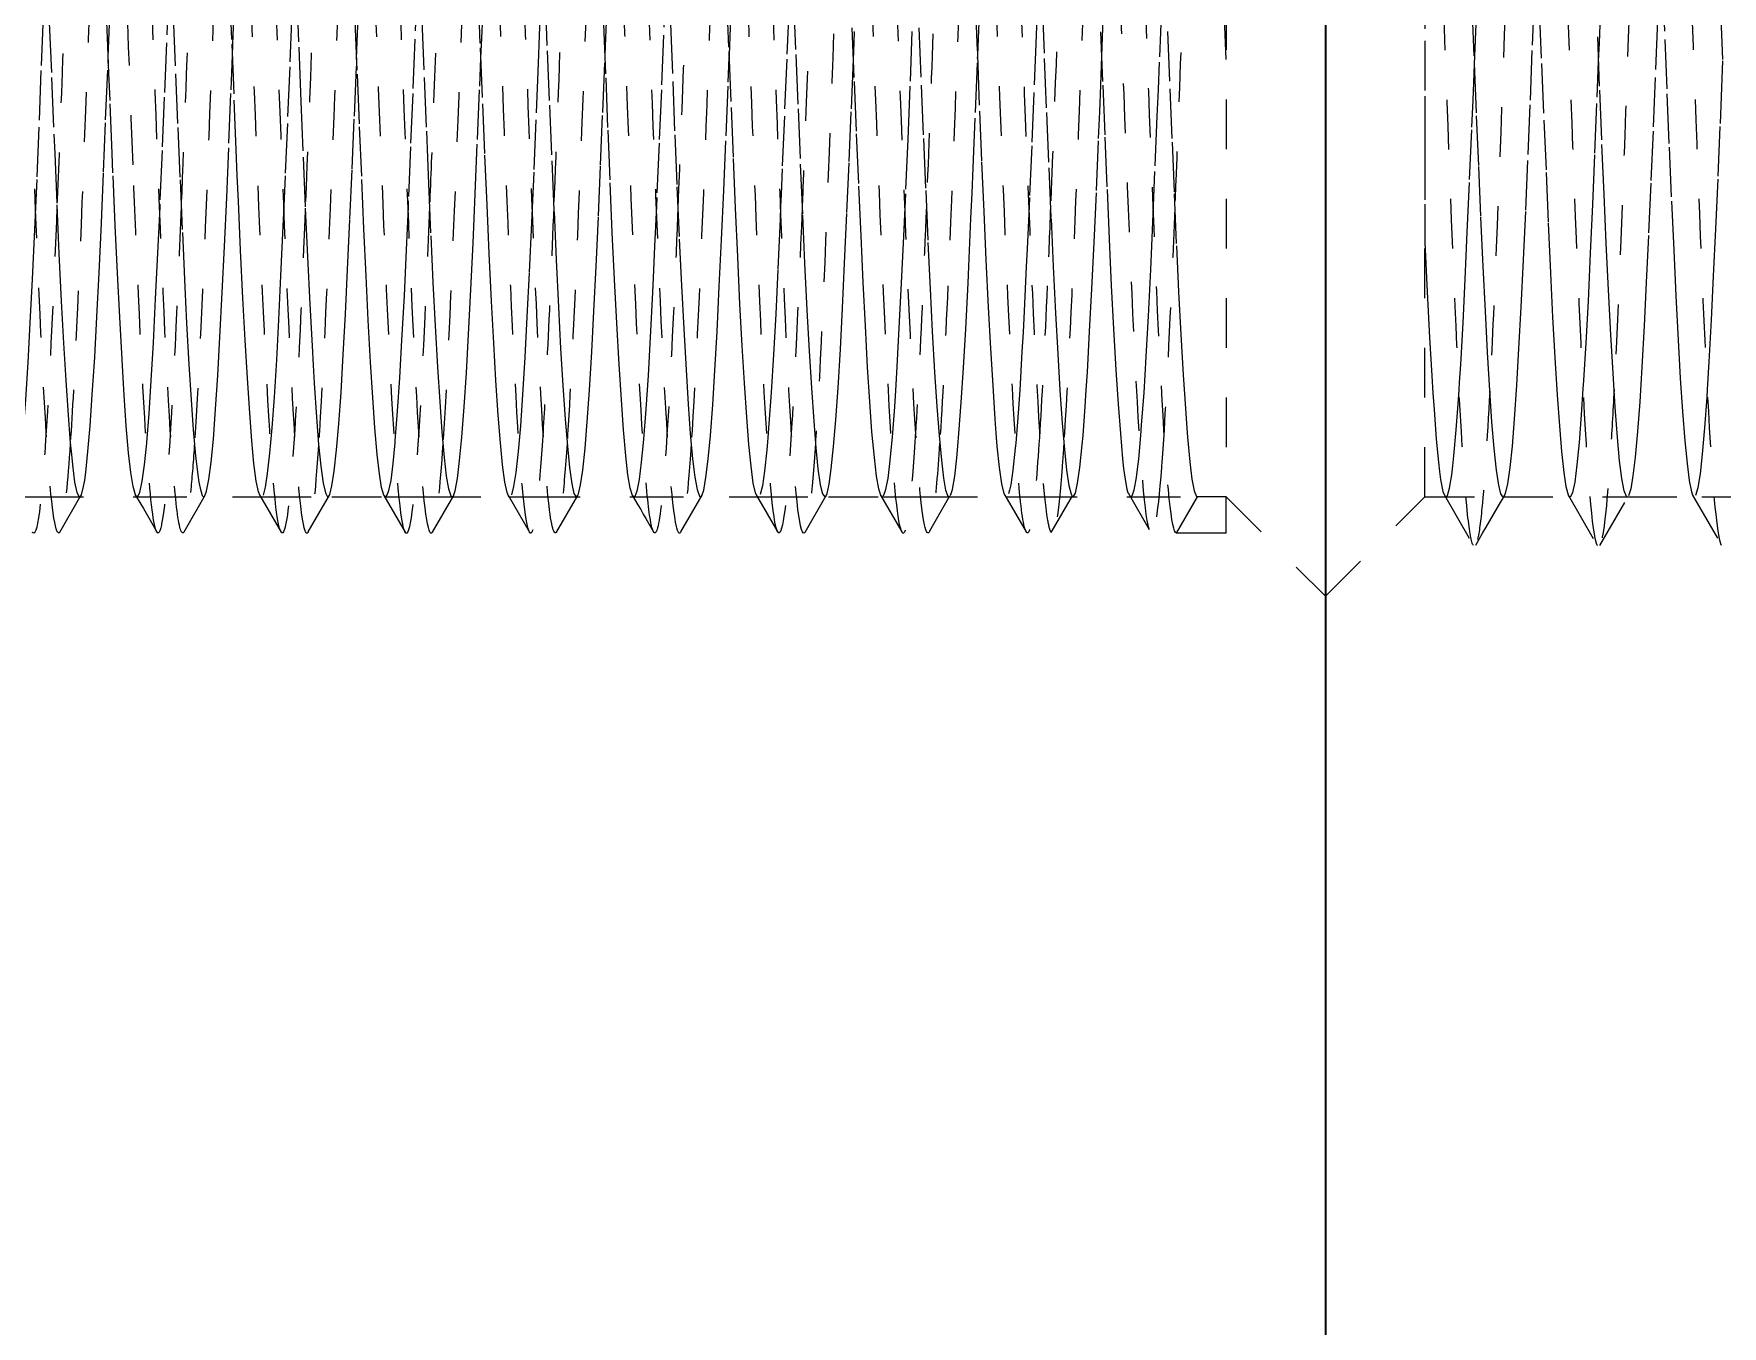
# Model space of a CAD drawing. Header units: millimetres. Extents: x -742 to 742, y -525 to 525.
# Drawn here: x -445.79 to -411.8, y -80.63 to -54.6 of the extents above; entities that cross this region are included whole.
import ezdxf

# ---------------------------------------------------------------- set-up
doc = ezdxf.new("R2010")
doc.units = ezdxf.units.MM
doc.linetypes.add('虚线', pattern=[2, 1, -1])
doc.layers.get('0').update_dxf_attribs({"lineweight": 35})
doc.layers.add('粗实线层', color=7, linetype='Continuous', lineweight=35)
doc.layers.add('虚线层', color=6, linetype='虚线', lineweight=18)

# ---------------------------------------------------------------- blocks, each defined once
blk = doc.blocks.new('*X8')
blk.add_line((-437.802, 60), (-437.802, -70))
at = {"layer": '虚线层', "color": 7}
for p, q in [((-435.802, 25), (-435.802, 30.122)), ((-437.802, 23), (-435.802, 25)), ((-437.802, 23), (-435.802, 25)), ((-435.802, 25), (-435.375, 25)), ((-435.802, 25), (-434.226, 25)), ((-434.229, 25), (-432.878, 25)), ((-434.225, 25), (-420.091, 25)), ((-431.726, 25), (-430.378, 25))]:
    blk.add_line(p, q, dxfattribs=at)
for points in [[(-433.497, 34.83), (-433.452, 33.727), (-433.404, 32.584), (-433.359, 31.528), (-433.316, 30.513), (-433.271, 29.506), (-433.229, 28.617), (-433.184, 27.806), (-433.136, 27.048), (-433.091, 26.427), (-433.047, 25.911), (-433.002, 25.488), (-432.96, 25.206), (-432.916, 25.042), (-432.906, 25.022)], [(-431.726, 25), (-431.744, 25.01), (-431.787, 25.122), (-431.835, 25.37), (-431.881, 25.727), (-431.925, 26.197), (-431.971, 26.808), (-432.013, 27.491), (-432.056, 28.266), (-432.103, 29.17), (-432.149, 30.103), (-432.194, 31.095), (-432.24, 32.19), (-432.282, 33.267), (-432.325, 34.366)], [(-431.016, 35.374), (-430.971, 34.212), (-430.929, 33.116), (-430.884, 32.043), (-430.836, 30.954), (-430.791, 29.969), (-430.747, 29.045), (-430.702, 28.153), (-430.66, 27.39), (-430.616, 26.72), (-430.568, 26.125), (-430.522, 25.671), (-430.478, 25.33), (-430.432, 25.099), (-430.405, 25.024)], [(-434.802, 33.707), (-434.763, 34.684), (-434.721, 35.789), (-434.699, 36.344), (-434.678, 36.885), (-434.632, 38.013), (-434.586, 39.047), (-434.563, 39.55), (-434.541, 40.032), (-434.494, 41.001), (-434.451, 41.847), (-434.43, 42.243), (-434.409, 42.61), (-434.364, 43.312), (-434.319, 43.875), (-434.296, 44.118), (-434.273, 44.329), (-434.226, 44.684), (-434.192, 44.86)], [(-429.803, 33.806), (-429.849, 34.909), (-429.894, 36.014), (-429.94, 37.162), (-429.982, 38.227), (-430.025, 39.252), (-430.071, 40.274), (-430.117, 41.18), (-430.162, 42.01), (-430.209, 42.79), (-430.252, 43.435), (-430.273, 43.721), (-430.294, 43.977), (-430.339, 44.427), (-430.384, 44.738), (-430.405, 44.839)], [(-432.302, 33.771), (-432.286, 34.14), (-432.241, 35.246), (-432.194, 36.404), (-432.151, 37.489), (-432.13, 38.025), (-432.109, 38.543), (-432.064, 39.605), (-432.019, 40.557), (-431.973, 41.441), (-431.926, 42.285), (-431.882, 42.997), (-431.861, 43.319), (-431.84, 43.611), (-431.795, 44.143), (-431.779, 44.3)], [(-435.802, 43.893), (-435.802, 43.082), (-435.802, 42.639), (-435.802, 42.181), (-435.802, 41.147), (-435.802, 40.095), (-435.802, 39.542), (-435.802, 38.987), (-435.802, 37.776), (-435.802, 36.607), (-435.802, 36.012), (-435.802, 35.427), (-435.802, 34.184), (-435.802, 33.068), (-435.802, 32.517), (-435.802, 31.983), (-435.802, 30.893), (-435.802, 30.122)], [(-434.229, 25), (-434.271, 25.058), (-434.313, 25.238), (-434.356, 25.537), (-434.403, 25.977), (-434.449, 26.508), (-434.494, 27.143), (-434.54, 27.914), (-434.582, 28.737), (-434.625, 29.636), (-434.671, 30.652), (-434.717, 31.673), (-434.762, 32.734), (-434.809, 33.88), (-434.852, 34.984)], [(-433.552, 36.227), (-433.599, 35.092), (-433.644, 33.987), (-433.687, 32.895), (-433.732, 31.774), (-433.774, 30.748), (-433.819, 29.775), (-433.867, 28.821), (-433.912, 27.99), (-433.956, 27.246), (-434.001, 26.565), (-434.044, 26.023), (-434.087, 25.592), (-434.135, 25.262), (-434.181, 25.07), (-434.201, 25.024)], [(-431.052, 36.292), (-431.075, 35.71), (-431.118, 34.604), (-431.162, 33.447), (-431.206, 32.366), (-431.251, 31.317), (-431.299, 30.262), (-431.344, 29.319), (-431.387, 28.445), (-431.432, 27.613), (-431.474, 26.913), (-431.519, 26.313), (-431.567, 25.797), (-431.613, 25.421), (-431.656, 25.162), (-431.701, 25.021)], [(-435.109, 27.154), (-435.1, 27.304), (-435.078, 27.666), (-435.032, 28.505), (-434.99, 29.385), (-434.969, 29.854), (-434.947, 30.333), (-434.9, 31.391), (-434.854, 32.443), (-434.831, 32.985), (-434.809, 33.526), (-434.802, 33.707)], [(-432.611, 27.177), (-432.6, 27.344), (-432.554, 28.101), (-432.509, 28.943), (-432.463, 29.907), (-432.421, 30.889), (-432.378, 31.921), (-432.332, 33.046), (-432.302, 33.771)], [(-430.111, 27.164), (-430.078, 27.718), (-430.032, 28.562), (-429.987, 29.447), (-429.941, 30.399), (-429.894, 31.46), (-429.851, 32.515), (-429.83, 33.059), (-429.809, 33.6), (-429.802, 33.782)], [(-435.802, 30.122), (-435.753, 29.13), (-435.704, 28.208), (-435.659, 27.439), (-435.637, 27.086), (-435.616, 26.762), (-435.571, 26.16), (-435.529, 25.698), (-435.507, 25.508), (-435.484, 25.349), (-435.436, 25.11), (-435.4, 25.018)], [(-435.368, 25.001), (-435.347, 25.026), (-435.302, 25.177), (-435.26, 25.444), (-435.238, 25.623), (-435.216, 25.828), (-435.168, 26.353), (-435.122, 26.961), (-435.109, 27.154)], [(-432.868, 25.002), (-432.822, 25.09), (-432.778, 25.298), (-432.732, 25.645), (-432.69, 26.093), (-432.647, 26.649), (-432.611, 27.177)], [(-430.347, 25.031), (-430.3, 25.191), (-430.254, 25.467), (-430.209, 25.858), (-430.163, 26.391), (-430.121, 27.005), (-430.111, 27.164)], [(-435.408, 25.032), (-434.824, 24.021)], [(-434.777, 24.027), (-434.638, 24.269), (-434.567, 24.392), (-434.494, 24.518), (-434.345, 24.775), (-434.193, 25.037)], [(-432.91, 25.029), (-432.326, 24.02)], [(-432.906, 25.022), (-432.878, 25)], [(-432.278, 24.023), (-431.695, 25.032)], [(-430.411, 25.034), (-429.827, 24.024)], [(-430.405, 25.024), (-430.39, 25.004), (-430.378, 25)]]:
    blk.add_lwpolyline(points, dxfattribs=at)
for points, knots in [([(-432.326, 24.02), (-432.335, 24.034), (-432.343, 24.056), (-432.447, 24.416), (-432.543, 25.725), (-432.735, 29.711), (-432.831, 32.33), (-433.022, 37.649), (-433.118, 40.27), (-433.31, 44.263), (-433.406, 45.575), (-433.502, 45.912)], [0, 0, 0, 0, 131.594679, 131.594679, 1616.48549, 1616.48549, 3101.376301, 3101.376301, 4586.267111, 4586.267111, 6071.157922, 6071.157922, 6071.157922, 6071.157922]), ([(-429.827, 24.024), (-429.902, 24.16), (-429.977, 24.877), (-430.147, 27.656), (-430.243, 29.996), (-430.435, 35.186), (-430.531, 37.959), (-430.722, 42.622), (-430.818, 44.443), (-430.937, 45.558), (-430.959, 45.719), (-430.982, 45.827)], [0, 0, 0, 0, 1182.73876, 1182.73876, 2698.630078, 2698.630078, 4214.521397, 4214.521397, 5730.412715, 5730.412715, 6087.084525, 6087.084525, 6087.084525, 6087.084525]), ([(-434.824, 24.021), (-434.862, 24.078), (-434.901, 24.286), (-435.035, 25.545), (-435.131, 27.362), (-435.322, 32.02), (-435.418, 34.794), (-435.61, 39.984), (-435.706, 42.325), (-435.802, 43.893)], [0, 0, 0, 0, 590.115995, 590.115995, 2063.38705, 2063.38705, 3536.658106, 3536.658106, 5009.929161, 5009.929161, 5009.929161, 5009.929161]), ([(-433.861, 42.841), (-433.933, 41.446), (-434.005, 39.676), (-434.172, 35.17), (-434.268, 32.385), (-434.407, 28.941), (-434.451, 27.966), (-434.494, 27.13)], [0, 0, 0, 0, 1342.642097, 1342.642097, 3133.472285, 3133.472285, 3944.705187, 3944.705187, 3944.705187, 3944.705187]), ([(-431.36, 42.863), (-431.403, 42.033), (-431.446, 41.067), (-431.585, 37.634), (-431.681, 34.85), (-431.849, 30.337), (-431.921, 28.561), (-431.993, 27.162)], [0, 0, 0, 0, 801.155297, 801.155297, 2583.08766, 2583.08766, 3922.363346, 3922.363346, 3922.363346, 3922.363346]), ([(-434.494, 27.13), (-434.547, 26.12), (-434.599, 25.313), (-434.682, 24.462), (-434.713, 24.244), (-434.743, 24.122)], [0, 0, 0, 0, 1768.342851, 1768.342851, 2801.040744, 2801.040744, 2801.040744, 2801.040744]), ([(-431.993, 27.162), (-432.016, 26.7), (-432.04, 26.279), (-432.127, 24.924), (-432.19, 24.304), (-432.253, 24.087)], [0, 0, 0, 0, 764.454742, 764.454742, 2785.418103, 2785.418103, 2785.418103, 2785.418103])]:
    blk.add_open_spline(points, degree=3, knots=knots, dxfattribs=at)
blk = doc.blocks.new('*X9')
blk.add_line((-437.802, 60), (-437.802, -70))
at = {"layer": '虚线层', "color": 7}
for p, q in [((-439.802, 45), (-439.802, 25)), ((-485.802, 25), (-439.802, 25)), ((-464.224, 25), (-462.881, 25)), ((-461.722, 25), (-460.383, 25)), ((-459.22, 25), (-457.88, 25)), ((-456.723, 25), (-455.38, 25)), ((-454.223, 25), (-452.883, 25)), ((-451.72, 25), (-450.381, 25)), ((-449.222, 25), (-447.879, 25)), ((-446.724, 25), (-445.382, 25)), ((-444.221, 25), (-442.882, 25)), ((-441.722, 25), (-440.379, 25)), ((-440.802, 24.268), (-440.379, 25)), ((-439.802, 25), (-440.379, 25)), ((-439.802, 25), (-437.802, 23)), ((-439.802, 25), (-437.802, 23)), ((-439.802, 24.268), (-439.802, 25)), ((-439.802, 24.268), (-440.802, 24.268))]:
    blk.add_line(p, q, dxfattribs=at)
for points in [[(-464.105, 44.976), (-464.071, 44.88), (-464.025, 44.648), (-463.979, 44.299), (-463.933, 43.809), (-463.891, 43.233), (-463.848, 42.555), (-463.802, 41.744), (-463.757, 40.887), (-463.711, 39.959), (-463.664, 38.917), (-463.621, 37.877), (-463.6, 37.339), (-463.579, 36.802), (-463.533, 35.648), (-463.489, 34.542), (-463.443, 33.442), (-463.396, 32.306), (-463.379, 31.914)], [(-462.224, 31.914), (-462.267, 32.983), (-462.289, 33.532), (-462.31, 34.077), (-462.355, 35.239), (-462.399, 36.341), (-462.445, 37.427), (-462.493, 38.537), (-462.537, 39.548), (-462.558, 40.037), (-462.579, 40.504), (-462.624, 41.436), (-462.667, 42.241), (-462.713, 42.959), (-462.761, 43.608), (-462.806, 44.117), (-462.827, 44.332), (-462.848, 44.515), (-462.893, 44.808), (-462.936, 44.963), (-462.971, 45)], [(-453.511, 35.086), (-453.467, 33.981), (-453.423, 32.889), (-453.375, 31.769), (-453.329, 30.744), (-453.286, 29.771), (-453.241, 28.817), (-453.198, 27.987), (-453.154, 27.242), (-453.107, 26.562), (-453.061, 26.021), (-453.016, 25.59), (-452.972, 25.261), (-452.929, 25.07), (-452.886, 25), (-452.883, 25)], [(-451.748, 25.024), (-451.749, 25.026), (-451.797, 25.176), (-451.842, 25.442), (-451.887, 25.826), (-451.932, 26.35), (-451.974, 26.956), (-452.017, 27.662), (-452.064, 28.5), (-452.11, 29.378), (-452.156, 30.326), (-452.201, 31.384), (-452.243, 32.435), (-452.286, 33.518), (-452.333, 34.676)], [(-450.986, 34.523), (-450.941, 33.367), (-450.898, 32.288), (-450.854, 31.242), (-450.807, 30.191), (-450.761, 29.253), (-450.716, 28.384), (-450.672, 27.559), (-450.629, 26.866), (-450.586, 26.274), (-450.539, 25.766), (-450.493, 25.399), (-450.448, 25.149), (-450.402, 25.016), (-450.381, 25)], [(-449.25, 25.022), (-449.274, 25.079), (-449.318, 25.279), (-449.362, 25.616), (-449.405, 26.055), (-449.449, 26.604), (-449.497, 27.291), (-449.542, 28.041), (-449.587, 28.877), (-449.632, 29.836), (-449.674, 30.813), (-449.717, 31.842), (-449.764, 32.964), (-449.81, 34.058), (-449.856, 35.163)], [(-448.507, 35.01), (-448.461, 33.906), (-448.416, 32.815), (-448.372, 31.697), (-448.329, 30.675), (-448.286, 29.706), (-448.239, 28.757), (-448.193, 27.932), (-448.148, 27.195), (-448.102, 26.522), (-448.06, 25.988), (-448.017, 25.565), (-447.971, 25.244), (-447.925, 25.061), (-447.879, 25)], [(-446.751, 25.025), (-446.793, 25.162), (-446.836, 25.42), (-446.881, 25.796), (-446.929, 26.311), (-446.974, 26.911), (-447.018, 27.61), (-447.062, 28.442), (-447.105, 29.316), (-447.149, 30.259), (-447.196, 31.313), (-447.242, 32.362), (-447.287, 33.443), (-447.332, 34.6)], [(-445.986, 34.447), (-445.939, 33.292), (-445.893, 32.214), (-445.848, 31.171), (-445.802, 30.125), (-445.76, 29.19), (-445.717, 28.327), (-445.671, 27.508), (-445.625, 26.822), (-445.579, 26.237), (-445.533, 25.737), (-445.491, 25.378), (-445.448, 25.136), (-445.402, 25.012), (-445.383, 25)], [(-444.246, 25.022), (-444.267, 25.07), (-444.312, 25.261), (-444.361, 25.59), (-444.406, 26.021), (-444.427, 26.281), (-444.448, 26.562), (-444.493, 27.243), (-444.536, 27.987), (-444.581, 28.817), (-444.629, 29.771), (-444.674, 30.744), (-444.718, 31.769), (-444.762, 32.889), (-444.805, 33.982), (-444.849, 35.086)], [(-443.502, 34.934), (-443.46, 33.83), (-443.417, 32.74), (-443.371, 31.625), (-443.325, 30.606), (-443.279, 29.641), (-443.233, 28.697), (-443.19, 27.879), (-443.148, 27.147), (-443.102, 26.481), (-443.057, 25.955), (-443.011, 25.54), (-442.964, 25.228), (-442.921, 25.053), (-442.9, 25.012)], [(-441.772, 25.074), (-441.793, 25.149), (-441.836, 25.399), (-441.858, 25.569), (-441.879, 25.766), (-441.923, 26.274), (-441.967, 26.867), (-442.012, 27.559), (-442.061, 28.384), (-442.106, 29.253), (-442.127, 29.718), (-442.148, 30.191), (-442.193, 31.242), (-442.236, 32.288), (-442.281, 33.367), (-442.329, 34.523)], [(-440.979, 34.371), (-440.933, 33.217), (-440.89, 32.141), (-440.848, 31.1), (-440.802, 30.058), (-440.757, 29.128), (-440.711, 28.27), (-440.664, 27.457), (-440.621, 26.779), (-440.6, 26.474), (-440.579, 26.2), (-440.533, 25.708), (-440.489, 25.357), (-440.443, 25.124), (-440.395, 25.009), (-440.379, 25)], [(-439.802, 33.806), (-439.847, 34.98), (-439.893, 36.171), (-439.936, 37.26), (-439.958, 37.799), (-439.98, 38.322), (-440.029, 39.394), (-440.074, 40.359), (-440.096, 40.821), (-440.118, 41.259), (-440.162, 42.122), (-440.205, 42.853), (-440.227, 43.186), (-440.249, 43.489), (-440.296, 44.045), (-440.342, 44.461), (-440.365, 44.626), (-440.387, 44.761), (-440.432, 44.947), (-440.471, 45)], [(-455.991, 34.6), (-455.943, 33.443), (-455.898, 32.362), (-455.876, 31.828), (-455.855, 31.313), (-455.811, 30.258), (-455.767, 29.315), (-455.723, 28.442), (-455.675, 27.61), (-455.629, 26.911), (-455.586, 26.311), (-455.541, 25.796), (-455.498, 25.42), (-455.454, 25.162), (-455.407, 25.021), (-455.38, 25)], [(-454.248, 25.022), (-454.274, 25.089), (-454.317, 25.297), (-454.364, 25.643), (-454.41, 26.09), (-454.456, 26.645), (-454.501, 27.34), (-454.543, 28.096), (-454.586, 28.938), (-454.633, 29.902), (-454.678, 30.883), (-454.724, 31.914), (-454.77, 33.039), (-454.813, 34.134), (-454.855, 35.239)], [(-458.511, 35.163), (-458.467, 34.058), (-458.445, 33.505), (-458.424, 32.964), (-458.38, 31.841), (-458.336, 30.813), (-458.291, 29.836), (-458.243, 28.877), (-458.198, 28.042), (-458.176, 27.652), (-458.155, 27.291), (-458.111, 26.604), (-458.067, 26.055), (-458.023, 25.616), (-457.975, 25.279), (-457.929, 25.079), (-457.886, 25.001), (-457.88, 25)], [(-456.751, 25.023), (-456.756, 25.031), (-456.801, 25.191), (-456.843, 25.465), (-456.886, 25.856), (-456.933, 26.388), (-456.978, 27.002), (-457.024, 27.714), (-457.07, 28.558), (-457.113, 29.442), (-457.155, 30.394), (-457.201, 31.455), (-457.246, 32.509), (-457.292, 33.594), (-457.339, 34.752), (-457.382, 35.858), (-457.404, 36.412), (-457.425, 36.953), (-457.47, 38.078), (-457.514, 39.11), (-457.56, 40.091), (-457.608, 41.056), (-457.624, 41.377)], [(-462.302, 33.861), (-462.261, 34.838), (-462.216, 35.943), (-462.172, 37.092), (-462.129, 38.159), (-462.086, 39.186)], [(-459.802, 33.895), (-459.786, 34.295), (-459.739, 35.458), (-459.693, 36.558), (-459.648, 37.639), (-459.602, 38.741), (-459.585, 39.157)], [(-457.302, 33.828), (-457.26, 34.914), (-457.217, 36.019), (-457.171, 37.167), (-457.125, 38.231), (-457.085, 39.139)], [(-454.801, 33.84), (-454.779, 34.371), (-454.733, 35.534), (-454.691, 36.633), (-454.648, 37.713), (-454.602, 38.812), (-454.586, 39.177)], [(-452.302, 33.904), (-452.257, 34.991), (-452.211, 36.095), (-452.164, 37.241), (-452.121, 38.304), (-452.1, 38.824), (-452.085, 39.165)], [(-449.802, 33.85), (-449.8, 33.901), (-449.779, 34.448), (-449.733, 35.61), (-449.689, 36.709), (-449.643, 37.786), (-449.595, 38.882), (-449.584, 39.139)], [(-444.801, 33.892), (-444.758, 34.933), (-444.71, 36.094), (-444.667, 37.185), (-444.645, 37.726), (-444.624, 38.249), (-444.586, 39.175)], [(-442.302, 33.875), (-442.28, 34.447), (-442.236, 35.553), (-442.191, 36.652), (-442.142, 37.786), (-442.098, 38.829), (-442.084, 39.136)], [(-461.079, 36.878), (-461.036, 35.782), (-461.015, 35.225), (-460.994, 34.676), (-460.948, 33.518), (-460.904, 32.435), (-460.858, 31.384), (-460.811, 30.326), (-460.767, 29.379), (-460.745, 28.927), (-460.724, 28.5), (-460.68, 27.662), (-460.636, 26.956), (-460.591, 26.35), (-460.543, 25.826), (-460.498, 25.443), (-460.476, 25.293), (-460.455, 25.176), (-460.411, 25.026), (-460.383, 25)], [(-459.245, 25.018), (-459.278, 25.1), (-459.324, 25.316), (-459.37, 25.67), (-459.413, 26.125), (-459.455, 26.688), (-459.501, 27.389), (-459.546, 28.152), (-459.592, 28.998), (-459.639, 29.967), (-459.682, 30.952), (-459.704, 31.468), (-459.725, 31.987), (-459.77, 33.114), (-459.815, 34.21), (-459.86, 35.316), (-459.908, 36.474), (-459.924, 36.878)], [(-463.551, 36.111), (-463.565, 35.79), (-463.61, 34.685), (-463.656, 33.583), (-463.701, 32.444), (-463.743, 31.392), (-463.767, 30.825)], [(-461.052, 36.181), (-461.087, 35.305), (-461.132, 34.142), (-461.174, 33.048), (-461.217, 31.977), (-461.265, 30.891), (-461.267, 30.832)], [(-458.551, 36.15), (-458.562, 35.867), (-458.605, 34.761), (-458.649, 33.659), (-458.697, 32.518), (-458.742, 31.463), (-458.769, 30.856)], [(-456.051, 36.099), (-456.081, 35.381), (-456.129, 34.219), (-456.174, 33.123), (-456.218, 32.05), (-456.262, 30.96), (-456.268, 30.832)], [(-453.552, 36.162), (-453.561, 35.943), (-453.606, 34.838), (-453.627, 34.281), (-453.648, 33.735), (-453.693, 32.592), (-453.736, 31.535), (-453.767, 30.823)], [(-451.052, 36.172), (-451.058, 36.005), (-451.079, 35.458), (-451.124, 34.295), (-451.167, 33.198), (-451.213, 32.123), (-451.261, 31.031), (-451.268, 30.86)], [(-448.552, 36.103), (-448.555, 36.019), (-448.599, 34.914), (-448.645, 33.811), (-448.693, 32.666), (-448.737, 31.607), (-448.758, 31.088), (-448.768, 30.846)], [(-443.552, 36.19), (-443.582, 35.4), (-443.604, 34.843), (-443.625, 34.294), (-443.67, 33.141), (-443.714, 32.068), (-443.76, 31.03), (-443.768, 30.849)], [(-441.051, 36.113), (-441.055, 36.018), (-441.101, 34.857), (-441.146, 33.754), (-441.169, 33.203), (-441.192, 32.666), (-441.239, 31.553), (-441.269, 30.858)], [(-447.301, 33.818), (-447.295, 33.963), (-447.279, 34.371)], [(-446.124, 34.371), (-446.167, 33.273), (-446.189, 32.727), (-446.21, 32.196), (-446.255, 31.101), (-446.267, 30.818)], [(-462.856, 25.019), (-462.843, 25.044), (-462.798, 25.208), (-462.776, 25.336), (-462.755, 25.491), (-462.711, 25.915), (-462.667, 26.432), (-462.623, 27.053), (-462.575, 27.812), (-462.529, 28.623), (-462.486, 29.513), (-462.441, 30.52), (-462.399, 31.535), (-462.355, 32.592), (-462.307, 33.735), (-462.302, 33.861)], [(-460.357, 25.022), (-460.323, 25.112), (-460.275, 25.352), (-460.229, 25.701), (-460.186, 26.164), (-460.141, 26.768), (-460.099, 27.445), (-460.055, 28.214), (-460.007, 29.113), (-459.961, 30.041), (-459.916, 31.03), (-459.872, 32.123), (-459.829, 33.198), (-459.802, 33.895)], [(-457.853, 25.024), (-457.841, 25.051), (-457.799, 25.223), (-457.755, 25.515), (-457.707, 25.947), (-457.661, 26.471), (-457.616, 27.1), (-457.572, 27.865), (-457.529, 28.682), (-457.486, 29.577), (-457.439, 30.589), (-457.393, 31.607), (-457.348, 32.666), (-457.302, 33.81), (-457.302, 33.828)], [(-455.353, 25.023), (-455.316, 25.124), (-455.272, 25.372), (-455.229, 25.73), (-455.186, 26.2), (-455.139, 26.811), (-455.093, 27.495), (-455.048, 28.271), (-455.002, 29.175), (-454.96, 30.108), (-454.917, 31.101), (-454.871, 32.196), (-454.825, 33.273), (-454.801, 33.84)], [(-452.858, 25.019), (-452.839, 25.059), (-452.793, 25.24), (-452.748, 25.54), (-452.702, 25.98), (-452.66, 26.512), (-452.617, 27.147), (-452.571, 27.919), (-452.525, 28.742), (-452.479, 29.641), (-452.433, 30.657), (-452.391, 31.679), (-452.348, 32.741), (-452.302, 33.887), (-452.302, 33.904)], [(-450.355, 25.023), (-450.317, 25.136), (-450.271, 25.393), (-450.225, 25.759), (-450.179, 26.237), (-450.133, 26.855), (-450.091, 27.546), (-450.048, 28.327), (-450.002, 29.237), (-449.957, 30.175), (-449.911, 31.171), (-449.864, 32.269), (-449.821, 33.348), (-449.802, 33.85)], [(-447.851, 25.024), (-447.833, 25.068), (-447.791, 25.257), (-447.748, 25.565), (-447.702, 26.013), (-447.657, 26.552), (-447.611, 27.195), (-447.564, 27.973), (-447.521, 28.802), (-447.5, 29.249), (-447.479, 29.706), (-447.433, 30.727), (-447.389, 31.751), (-447.343, 32.815), (-447.301, 33.818)], [(-444.979, 29.641), (-444.936, 30.606), (-444.915, 31.113), (-444.893, 31.625), (-444.848, 32.74), (-444.804, 33.83), (-444.801, 33.892)], [(-442.679, 26.237), (-442.636, 26.822), (-442.615, 27.156), (-442.593, 27.508), (-442.548, 28.327), (-442.504, 29.19), (-442.458, 30.124), (-442.41, 31.171), (-442.367, 32.214), (-442.345, 32.754), (-442.324, 33.292), (-442.302, 33.875)], [(-463.379, 31.914), (-463.336, 30.883), (-463.315, 30.381), (-463.294, 29.902), (-463.248, 28.938), (-463.204, 28.097), (-463.158, 27.34), (-463.111, 26.646), (-463.067, 26.09), (-463.045, 25.851), (-463.024, 25.643), (-462.98, 25.297), (-462.936, 25.089), (-462.891, 25.003), (-462.881, 25)], [(-461.751, 25.029), (-461.755, 25.038), (-461.801, 25.206), (-461.846, 25.489), (-461.892, 25.888), (-461.939, 26.427), (-461.982, 27.048), (-462.004, 27.398), (-462.025, 27.766), (-462.07, 28.617), (-462.115, 29.506), (-462.16, 30.462), (-462.208, 31.527), (-462.224, 31.914)], [(-463.767, 30.825), (-463.786, 30.384), (-463.833, 29.386), (-463.878, 28.506), (-463.924, 27.706), (-463.97, 26.962), (-464.013, 26.354), (-464.035, 26.07)], [(-461.267, 30.832), (-461.31, 29.909), (-461.356, 28.99), (-461.401, 28.103), (-461.443, 27.346), (-461.486, 26.682), (-461.533, 26.094), (-461.534, 26.078)], [(-458.769, 30.856), (-458.787, 30.452), (-458.832, 29.449), (-458.874, 28.565), (-458.917, 27.759), (-458.965, 27.007), (-459.01, 26.393), (-459.036, 26.097)], [(-456.268, 30.832), (-456.305, 29.975), (-456.349, 29.051), (-456.397, 28.158), (-456.442, 27.395), (-456.487, 26.725), (-456.532, 26.129), (-456.535, 26.09)], [(-453.767, 30.823), (-453.781, 30.52), (-453.829, 29.513), (-453.874, 28.623), (-453.918, 27.812), (-453.962, 27.053), (-454.005, 26.432), (-454.035, 26.063)], [(-451.268, 30.86), (-451.306, 30.041), (-451.327, 29.565), (-451.348, 29.113), (-451.393, 28.214), (-451.436, 27.445), (-451.481, 26.768), (-451.529, 26.164), (-451.536, 26.087)], [(-448.768, 30.846), (-448.779, 30.589), (-448.824, 29.577), (-448.867, 28.682), (-448.913, 27.865), (-448.961, 27.1), (-449.006, 26.471), (-449.027, 26.194), (-449.035, 26.099)], [(-446.267, 30.818), (-446.299, 30.108), (-446.345, 29.175), (-446.393, 28.271), (-446.437, 27.495), (-446.458, 27.139), (-446.479, 26.811), (-446.524, 26.2), (-446.534, 26.076)], [(-443.768, 30.849), (-443.808, 29.992), (-443.824, 29.641)], [(-441.269, 30.858), (-441.282, 30.538), (-441.304, 30.046), (-441.325, 29.577), (-441.37, 28.638), (-441.414, 27.825), (-441.437, 27.448), (-441.46, 27.1), (-441.508, 26.442), (-441.524, 26.237)], [(-445.343, 25.046), (-445.311, 25.149), (-445.264, 25.415), (-445.221, 25.788), (-445.2, 26.019), (-445.179, 26.274), (-445.133, 26.9), (-445.089, 27.597), (-445.043, 28.385), (-444.995, 29.3), (-444.979, 29.641)], [(-443.824, 29.641), (-443.867, 28.742), (-443.889, 28.317), (-443.91, 27.919), (-443.955, 27.147), (-443.999, 26.512), (-444.035, 26.083)], [(-442.879, 25), (-442.833, 25.077), (-442.789, 25.274), (-442.743, 25.59), (-442.695, 26.047), (-442.679, 26.237)], [(-441.524, 26.237), (-441.567, 25.759), (-441.589, 25.56), (-441.61, 25.393), (-441.655, 25.136), (-441.699, 25.015), (-441.722, 25)], [(-461.534, 26.078), (-461.578, 25.646), (-461.624, 25.313), (-461.67, 25.09), (-461.713, 25.003)], [(-459.036, 26.097), (-459.056, 25.883), (-459.101, 25.468), (-459.143, 25.192), (-459.186, 25.037)], [(-456.535, 26.09), (-456.574, 25.673), (-456.617, 25.332), (-456.665, 25.101), (-456.71, 25.005)], [(-454.035, 26.063), (-454.049, 25.915), (-454.097, 25.491), (-454.142, 25.208), (-454.187, 25.044)], [(-451.536, 26.087), (-451.574, 25.701), (-451.618, 25.352), (-451.662, 25.112), (-451.705, 25.008)], [(-449.035, 26.099), (-449.048, 25.947), (-449.093, 25.515), (-449.136, 25.223), (-449.181, 25.051)], [(-446.534, 26.076), (-446.567, 25.73), (-446.613, 25.372), (-446.661, 25.124), (-446.706, 25.011)], [(-444.035, 26.083), (-444.045, 25.98), (-444.093, 25.54), (-444.137, 25.24), (-444.158, 25.134), (-444.179, 25.059)], [(-463.277, 24.291), (-462.852, 25.026)], [(-461.758, 25.041), (-461.649, 24.855), (-461.595, 24.763), (-461.568, 24.717), (-461.541, 24.671), (-461.514, 24.625), (-461.487, 24.578), (-461.434, 24.483), (-461.327, 24.294)], [(-461.722, 25), (-461.751, 25.029)], [(-460.777, 24.294), (-460.35, 25.034)], [(-459.251, 25.029), (-458.823, 24.289)], [(-459.22, 25), (-459.233, 25.005), (-459.245, 25.018)], [(-458.276, 24.294), (-457.848, 25.033)], [(-456.754, 25.028), (-456.327, 24.289)], [(-456.723, 25), (-456.751, 25.023)], [(-455.777, 24.289), (-455.349, 25.028)], [(-454.253, 25.031), (-453.826, 24.292)], [(-454.223, 25), (-454.232, 25.003), (-454.248, 25.022)], [(-453.279, 24.29), (-452.852, 25.03)], [(-451.755, 25.036), (-451.641, 24.84), (-451.585, 24.746), (-451.532, 24.653), (-451.479, 24.562), (-451.428, 24.472), (-451.327, 24.296)], [(-451.72, 25), (-451.748, 25.024)], [(-450.776, 24.294), (-450.349, 25.033)], [(-449.253, 25.028), (-448.826, 24.29)], [(-449.222, 25), (-449.229, 25.001), (-449.25, 25.022)], [(-448.276, 24.29), (-447.849, 25.029)], [(-447.879, 25), (-447.879, 25), (-447.851, 25.024)], [(-446.755, 25.032), (-446.328, 24.293)], [(-446.748, 25.02), (-446.748, 25.021), (-446.751, 25.025)], [(-446.724, 25), (-446.727, 25.001), (-446.748, 25.02)], [(-445.766, 24.315), (-445.359, 25.019)], [(-445.355, 25.026), (-445.338, 25.055)], [(-444.253, 25.034), (-443.825, 24.293)], [(-443.321, 24.284), (-442.895, 25.02)], [(-442.9, 25.012), (-442.9, 25.011), (-442.882, 25)], [(-441.775, 25.08), (-441.349, 24.345)]]:
    blk.add_lwpolyline(points, dxfattribs=at)
for points, knots in [([(-461.802, 31.688), (-461.898, 34.157), (-461.993, 36.888), (-462.185, 41.645), (-462.281, 43.61), (-462.442, 45.466), (-462.508, 45.805), (-462.573, 45.712)], [0, 0, 0, 0, 1565.336412, 1565.336412, 3130.672824, 3130.672824, 4200.360746, 4200.360746, 4200.360746, 4200.360746]), ([(-453.279, 24.291), (-453.337, 24.204), (-453.394, 24.449), (-453.547, 25.977), (-453.643, 27.82), (-453.835, 32.44), (-453.931, 35.161), (-454.122, 40.182), (-454.218, 42.422), (-454.375, 44.802), (-454.436, 45.397), (-454.497, 45.625)], [0, 0, 0, 0, 904.416743, 904.416743, 2410.170504, 2410.170504, 3915.924265, 3915.924265, 5421.678026, 5421.678026, 6377.182649, 6377.182649, 6377.182649, 6377.182649]), ([(-451.327, 24.295), (-451.368, 24.365), (-451.41, 24.608), (-451.547, 25.977), (-451.643, 27.82), (-451.835, 32.44), (-451.931, 35.161), (-452.122, 40.182), (-452.218, 42.422), (-452.402, 45.213), (-452.49, 45.861), (-452.578, 45.709)], [0, 0, 0, 0, 633.885847, 633.885847, 2093.411785, 2093.411785, 3552.937724, 3552.937724, 5012.463662, 5012.463662, 6350.329229, 6350.329229, 6350.329229, 6350.329229]), ([(-450.776, 24.294), (-450.806, 24.242), (-450.835, 24.276), (-450.96, 24.807), (-451.056, 26.163), (-451.247, 30.158), (-451.343, 32.748), (-451.535, 37.93), (-451.631, 40.459), (-451.822, 44.238), (-451.918, 45.441), (-452.018, 45.695), (-452.022, 45.704), (-452.026, 45.711)], [0, 0, 0, 0, 527.706458, 527.706458, 2253.909786, 2253.909786, 3980.113115, 3980.113115, 5706.316444, 5706.316444, 7432.519772, 7432.519772, 7506.665782, 7506.665782, 7506.665782, 7506.665782]), ([(-448.826, 24.29), (-448.839, 24.31), (-448.851, 24.347), (-448.96, 24.807), (-449.056, 26.163), (-449.247, 30.158), (-449.343, 32.748), (-449.535, 37.93), (-449.631, 40.459), (-449.822, 44.238), (-449.918, 45.441), (-450.035, 45.738), (-450.056, 45.745), (-450.078, 45.707)], [0, 0, 0, 0, 226.04223, 226.04223, 1943.503846, 1943.503846, 3660.965462, 3660.965462, 5378.427077, 5378.427077, 7095.888693, 7095.888693, 7474.667487, 7474.667487, 7474.667487, 7474.667487]), ([(-448.276, 24.29), (-448.276, 24.29), (-448.276, 24.289), (-448.372, 24.127), (-448.468, 24.932), (-448.66, 28.11), (-448.756, 30.444), (-448.947, 35.537), (-449.043, 38.234), (-449.235, 42.696), (-449.331, 44.407), (-449.461, 45.494), (-449.495, 45.662), (-449.53, 45.711)], [0, 0, 0, 0, 3.10115, 3.10115, 1710.497681, 1710.497681, 3417.894212, 3417.894212, 5125.290744, 5125.290744, 6832.687275, 6832.687275, 7444.151842, 7444.151842, 7444.151842, 7444.151842]), ([(-446.328, 24.294), (-446.407, 24.439), (-446.485, 25.215), (-446.66, 28.11), (-446.756, 30.444), (-446.947, 35.537), (-447.043, 38.234), (-447.235, 42.696), (-447.331, 44.407), (-447.477, 45.632), (-447.528, 45.795), (-447.579, 45.701)], [0, 0, 0, 0, 1191.679799, 1191.679799, 2641.979825, 2641.979825, 4092.279851, 4092.279851, 5542.579877, 5542.579877, 6311.119673, 6311.119673, 6311.119673, 6311.119673]), ([(-445.765, 24.315), (-445.836, 24.148), (-445.906, 24.479), (-446.072, 26.394), (-446.168, 28.36), (-446.36, 33.118), (-446.456, 35.852), (-446.647, 40.783), (-446.743, 42.919), (-446.902, 45.105), (-446.965, 45.605), (-447.028, 45.709)], [0, 0, 0, 0, 1050.459399, 1050.459399, 2481.21075, 2481.21075, 3911.962102, 3911.962102, 5342.713453, 5342.713453, 6282.181004, 6282.181004, 6282.181004, 6282.181004]), ([(-443.825, 24.293), (-443.876, 24.375), (-443.926, 24.709), (-444.072, 26.394), (-444.168, 28.36), (-444.36, 33.118), (-444.456, 35.852), (-444.647, 40.783), (-444.743, 42.919), (-444.918, 45.327), (-444.997, 45.837), (-445.076, 45.71)], [0, 0, 0, 0, 756.282775, 756.282775, 2193.976132, 2193.976132, 3631.669488, 3631.669488, 5069.362844, 5069.362844, 6255.50197, 6255.50197, 6255.50197, 6255.50197]), ([(-443.321, 24.284), (-443.344, 24.313), (-443.367, 24.394), (-443.485, 25.092), (-443.581, 26.595), (-443.772, 30.79), (-443.868, 33.43), (-444.06, 38.591), (-444.156, 41.05), (-444.343, 44.515), (-444.434, 45.546), (-444.526, 45.709)], [0, 0, 0, 0, 349.839744, 349.839744, 1836.802162, 1836.802162, 3323.76458, 3323.76458, 4810.726998, 4810.726998, 6227.746584, 6227.746584, 6227.746584, 6227.746584]), ([(-441.349, 24.345), (-441.362, 24.387), (-441.376, 24.448), (-441.485, 25.092), (-441.581, 26.595), (-441.772, 30.79), (-441.868, 33.43), (-442.06, 38.591), (-442.156, 41.05), (-442.347, 44.598), (-442.443, 45.646), (-442.552, 45.738), (-442.565, 45.731), (-442.578, 45.707)], [0, 0, 0, 0, 240.281354, 240.281354, 1962.450961, 1962.450961, 3684.620568, 3684.620568, 5406.790176, 5406.790176, 7128.959783, 7128.959783, 7362.033104, 7362.033104, 7362.033104, 7362.033104]), ([(-440.802, 24.268), (-440.898, 24.268), (-440.993, 25.236), (-441.185, 28.664), (-441.281, 31.083), (-441.472, 36.227), (-441.568, 38.889), (-441.76, 43.177), (-441.856, 44.75), (-441.976, 45.56), (-442.001, 45.663), (-442.025, 45.705)], [0, 0, 0, 0, 1466.997027, 1466.997027, 2933.994054, 2933.994054, 4400.991081, 4400.991081, 5867.988108, 5867.988108, 6243.332017, 6243.332017, 6243.332017, 6243.332017]), ([(-455.777, 24.289), (-455.864, 24.146), (-455.952, 24.795), (-456.135, 27.583), (-456.231, 29.823), (-456.422, 34.845), (-456.518, 37.566), (-456.71, 42.184), (-456.806, 44.025), (-456.902, 44.98)], [0, 0, 0, 0, 1227.626459, 1227.626459, 2572.523455, 2572.523455, 3917.420451, 3917.420451, 5262.317447, 5262.317447, 5262.317447, 5262.317447]), ([(-453.826, 24.292), (-453.897, 24.415), (-453.968, 25.046), (-454.135, 27.583), (-454.231, 29.823), (-454.422, 34.845), (-454.518, 37.566), (-454.71, 42.184), (-454.806, 44.025), (-454.902, 44.98)], [0, 0, 0, 0, 1037.631196, 1037.631196, 2438.582762, 2438.582762, 3839.534329, 3839.534329, 5240.485896, 5240.485896, 5240.485896, 5240.485896]), ([(-462.786, 43.921), (-462.841, 43.093), (-462.896, 42.011), (-463.048, 38.557), (-463.143, 35.877), (-463.271, 32.465), (-463.303, 31.633), (-463.335, 30.841)], [0, 0, 0, 0, 1268.502759, 1268.502759, 3465.824275, 3465.824275, 4197.104039, 4197.104039, 4197.104039, 4197.104039]), ([(-460.285, 43.928), (-460.312, 43.537), (-460.338, 43.088), (-460.46, 40.752), (-460.556, 38.257), (-460.713, 34.022), (-460.774, 32.362), (-460.835, 30.845)], [0, 0, 0, 0, 598.342743, 598.342743, 2783.02609, 2783.02609, 4174.576477, 4174.576477, 4174.576477, 4174.576477]), ([(-457.785, 43.934), (-457.878, 42.54), (-457.971, 40.407), (-458.155, 35.635), (-458.246, 33.065), (-458.336, 30.809)], [0, 0, 0, 0, 1520.492696, 1520.492696, 3002.948918, 3002.948918, 3002.948918, 3002.948918]), ([(-455.286, 43.924), (-455.349, 42.97), (-455.413, 41.678), (-455.572, 37.896), (-455.668, 35.185), (-455.788, 32.033), (-455.811, 31.424), (-455.835, 30.838)], [0, 0, 0, 0, 1437.312552, 1437.312552, 3599.850555, 3599.850555, 4132.598951, 4132.598951, 4132.598951, 4132.598951]), ([(-452.785, 43.937), (-452.82, 43.42), (-452.854, 42.801), (-452.985, 40.151), (-453.081, 37.59), (-453.229, 33.574), (-453.282, 32.161), (-453.334, 30.854)], [0, 0, 0, 0, 780.273309, 780.273309, 2930.04505, 2930.04505, 4110.10072, 4110.10072, 4110.10072, 4110.10072]), ([(-442.784, 43.949), (-442.798, 43.739), (-442.812, 43.512), (-442.922, 41.616), (-443.018, 39.238), (-443.188, 34.707), (-443.262, 32.667), (-443.335, 30.832)], [0, 0, 0, 0, 309.095757, 309.095757, 2407.517084, 2407.517084, 4023.129024, 4023.129024, 4023.129024, 4023.129024]), ([(-440.285, 43.941), (-440.365, 42.734), (-440.446, 40.979), (-440.622, 36.54), (-440.718, 33.803), (-440.821, 31.178), (-440.829, 30.993), (-440.836, 30.811)], [0, 0, 0, 0, 1756.609982, 1756.609982, 3843.862204, 3843.862204, 4003.651726, 4003.651726, 4003.651726, 4003.651726]), ([(-450.302, 43.681), (-450.398, 42.155), (-450.493, 39.869), (-450.671, 35.168), (-450.754, 32.863), (-450.836, 30.817)], [0, 0, 0, 0, 1590.303069, 1590.303069, 2955.40988, 2955.40988, 2955.40988, 2955.40988]), ([(-458.276, 24.294), (-458.297, 24.255), (-458.318, 24.262), (-458.435, 24.561), (-458.531, 25.766), (-458.723, 29.546), (-458.818, 32.076), (-459.01, 37.257), (-459.106, 39.844), (-459.202, 41.844)], [0, 0, 0, 0, 360.695408, 360.695408, 1991.449179, 1991.449179, 3622.20295, 3622.20295, 5252.95672, 5252.95672, 5252.95672, 5252.95672]), ([(-456.327, 24.289), (-456.331, 24.297), (-456.335, 24.305), (-456.435, 24.561), (-456.531, 25.766), (-456.723, 29.546), (-456.818, 32.076), (-457.01, 37.257), (-457.106, 39.844), (-457.202, 41.844)], [0, 0, 0, 0, 75.084225, 75.084225, 1793.605313, 1793.605313, 3512.126401, 3512.126401, 5230.647488, 5230.647488, 5230.647488, 5230.647488]), ([(-448.002, 39.568), (-448.098, 37.219), (-448.193, 34.493), (-448.305, 31.6), (-448.32, 31.203), (-448.336, 30.817)], [0, 0, 0, 0, 2517.586417, 2517.586417, 2926.790852, 2926.790852, 2926.790852, 2926.790852]), ([(-462.519, 39.143), (-462.563, 38.043), (-462.607, 36.866), (-462.748, 33.083), (-462.843, 30.467), (-462.982, 27.505), (-463.025, 26.714), (-463.068, 26.076)], [0, 0, 0, 0, 1011.225086, 1011.225086, 3198.236348, 3198.236348, 4174.370533, 4174.370533, 4174.370533, 4174.370533]), ([(-460.017, 39.179), (-460.033, 38.792), (-460.049, 38.395), (-460.16, 35.501), (-460.256, 32.772), (-460.423, 28.673), (-460.495, 27.166), (-460.567, 26.087)], [0, 0, 0, 0, 353.382276, 353.382276, 2526.71811, 2526.71811, 4152.185394, 4152.185394, 4152.185394, 4152.185394]), ([(-457.517, 39.184), (-457.599, 37.136), (-457.682, 34.829), (-457.86, 30.126), (-457.956, 27.839), (-458.057, 26.224), (-458.063, 26.135), (-458.069, 26.048)], [0, 0, 0, 0, 1849.571626, 1849.571626, 4002.231447, 4002.231447, 4132.3388, 4132.3388, 4132.3388, 4132.3388]), ([(-455.019, 39.146), (-455.071, 37.838), (-455.124, 36.422), (-455.272, 32.405), (-455.368, 29.845), (-455.499, 27.2), (-455.533, 26.585), (-455.568, 26.07)], [0, 0, 0, 0, 1182.46798, 1182.46798, 3333.820124, 3333.820124, 4109.775339, 4109.775339, 4109.775339, 4109.775339]), ([(-452.518, 39.164), (-452.542, 38.576), (-452.565, 37.965), (-452.685, 34.81), (-452.781, 32.099), (-452.94, 28.318), (-453.004, 27.026), (-453.068, 26.071)], [0, 0, 0, 0, 528.852595, 528.852595, 2666.214307, 2666.214307, 4087.51611, 4087.51611, 4087.51611, 4087.51611]), ([(-450.017, 39.186), (-450.108, 36.926), (-450.198, 34.359), (-450.382, 29.59), (-450.475, 27.458), (-450.568, 26.065)], [0, 0, 0, 0, 1450.826308, 1450.826308, 2937.965586, 2937.965586, 2937.965586, 2937.965586]), ([(-445.018, 39.159), (-445.05, 38.366), (-445.082, 37.532), (-445.21, 34.118), (-445.306, 31.441), (-445.402, 29.249)], [0, 0, 0, 0, 727.052201, 727.052201, 2906.969842, 2906.969842, 2906.969842, 2906.969842]), ([(-442.517, 39.188), (-442.52, 39.109), (-442.523, 39.03), (-442.622, 36.54), (-442.718, 33.803), (-442.899, 29.204), (-442.984, 27.325), (-443.069, 26.055)], [0, 0, 0, 0, 68.717976, 68.717976, 2153.587065, 2153.587065, 4000.719418, 4000.719418, 4000.719418, 4000.719418]), ([(-460.777, 24.294), (-460.827, 24.211), (-460.877, 24.377), (-461.023, 25.597), (-461.118, 27.309), (-461.31, 31.772), (-461.406, 34.465), (-461.502, 37.015)], [0, 0, 0, 0, 849.50717, 849.50717, 2479.652784, 2479.652784, 4109.798398, 4109.798398, 4109.798398, 4109.798398]), ([(-458.824, 24.289), (-458.858, 24.339), (-458.892, 24.507), (-459.023, 25.597), (-459.118, 27.309), (-459.31, 31.772), (-459.406, 34.465), (-459.502, 37.015)], [0, 0, 0, 0, 622.572104, 622.572104, 2357.589232, 2357.589232, 4092.60636, 4092.60636, 4092.60636, 4092.60636]), ([(-447.702, 34.325), (-447.798, 31.734), (-447.893, 29.243), (-448.015, 26.91), (-448.041, 26.462), (-448.068, 26.072)], [0, 0, 0, 0, 2283.496922, 2283.496922, 2907.236582, 2907.236582, 2907.236582, 2907.236582]), ([(-463.277, 24.291), (-463.356, 24.163), (-463.435, 24.675), (-463.61, 27.085), (-463.706, 29.219), (-463.802, 31.688)], [0, 0, 0, 0, 1348.675348, 1348.675348, 2981.946616, 2981.946616, 2981.946616, 2981.946616]), ([(-461.325, 24.292), (-461.388, 24.396), (-461.451, 24.897), (-461.61, 27.085), (-461.706, 29.219), (-461.802, 31.688)], [0, 0, 0, 0, 1177.854288, 1177.854288, 2969.752542, 2969.752542, 2969.752542, 2969.752542]), ([(-463.335, 30.841), (-463.399, 29.255), (-463.463, 27.83), (-463.623, 25.076), (-463.718, 24.191), (-463.819, 24.277), (-463.823, 24.283), (-463.828, 24.291)], [0, 0, 0, 0, 1612.901406, 1612.901406, 4030.337987, 4030.337987, 4142.289798, 4142.289798, 4142.289798, 4142.289798]), ([(-460.835, 30.845), (-460.87, 29.981), (-460.904, 29.162), (-461.035, 26.371), (-461.131, 24.942), (-461.26, 24.291), (-461.292, 24.238), (-461.325, 24.292)], [0, 0, 0, 0, 876.96304, 876.96304, 3292.556193, 3292.556193, 4120.32663, 4120.32663, 4120.32663, 4120.32663]), ([(-458.336, 30.809), (-458.341, 30.681), (-458.347, 30.553), (-458.448, 28.082), (-458.543, 26.178), (-458.701, 24.49), (-458.762, 24.2), (-458.824, 24.289)], [0, 0, 0, 0, 130.09383, 130.09383, 2547.934229, 2547.934229, 4098.18666, 4098.18666, 4098.18666, 4098.18666]), ([(-455.835, 30.838), (-455.907, 29.046), (-455.979, 27.464), (-456.143, 24.859), (-456.235, 24.136), (-456.327, 24.289)], [0, 0, 0, 0, 1298.666962, 1298.666962, 2946.556721, 2946.556721, 2946.556721, 2946.556721]), ([(-453.334, 30.854), (-453.378, 29.78), (-453.421, 28.778), (-453.493, 27.312), (-453.522, 26.784), (-453.551, 26.325)], [0, 0, 0, 0, 1753.543206, 1753.543206, 2930.727999, 2930.727999, 2930.727999, 2930.727999]), ([(-450.836, 30.817), (-450.849, 30.48), (-450.863, 30.15), (-450.972, 27.557), (-451.068, 25.779), (-451.218, 24.405), (-451.273, 24.204), (-451.327, 24.295)], [0, 0, 0, 0, 334.543218, 334.543218, 2697.038546, 2697.038546, 4033.479926, 4033.479926, 4033.479926, 4033.479926]), ([(-448.336, 30.817), (-448.416, 28.825), (-448.496, 27.101), (-448.66, 24.732), (-448.743, 24.155), (-448.826, 24.29)], [0, 0, 0, 0, 1423.595753, 1423.595753, 2899.759442, 2899.759442, 2899.759442, 2899.759442]), ([(-445.834, 30.857), (-445.886, 29.576), (-445.937, 28.397), (-446.01, 27.011), (-446.031, 26.645), (-446.052, 26.315)], [0, 0, 0, 0, 2052.993806, 2052.993806, 2883.98977, 2883.98977, 2883.98977, 2883.98977]), ([(-453.551, 26.325), (-453.618, 25.269), (-453.685, 24.578), (-453.777, 24.268), (-453.801, 24.249), (-453.826, 24.292)], [0, 0, 0, 0, 2126.487318, 2126.487318, 2917.498653, 2917.498653, 2917.498653, 2917.498653]), ([(-446.052, 26.315), (-446.127, 25.133), (-446.202, 24.416), (-446.294, 24.26), (-446.311, 24.262), (-446.328, 24.294)], [0, 0, 0, 0, 2337.690585, 2337.690585, 2870.775302, 2870.775302, 2870.775302, 2870.775302]), ([(-443.551, 26.33), (-443.597, 25.6), (-443.643, 25.041), (-443.734, 24.351), (-443.78, 24.219), (-443.825, 24.293)], [0, 0, 0, 0, 1436.919634, 1436.919634, 2854.978317, 2854.978317, 2854.978317, 2854.978317]), ([(-463.068, 26.076), (-463.121, 25.284), (-463.174, 24.726), (-463.243, 24.373), (-463.26, 24.318), (-463.277, 24.291)], [0, 0, 0, 0, 2263.481288, 2263.481288, 2975.839141, 2975.839141, 2975.839141, 2975.839141]), ([(-460.567, 26.087), (-460.591, 25.723), (-460.615, 25.409), (-460.685, 24.657), (-460.731, 24.371), (-460.777, 24.294)], [0, 0, 0, 0, 1020.838344, 1020.838344, 2960.075751, 2960.075751, 2960.075751, 2960.075751]), ([(-455.568, 26.07), (-455.629, 25.158), (-455.69, 24.56), (-455.76, 24.324), (-455.768, 24.303), (-455.777, 24.289)], [0, 0, 0, 0, 2577.561229, 2577.561229, 2929.115466, 2929.115466, 2929.115466, 2929.115466]), ([(-453.068, 26.071), (-453.1, 25.591), (-453.132, 25.196), (-453.202, 24.551), (-453.241, 24.348), (-453.279, 24.291)], [0, 0, 0, 0, 1329.037864, 1329.037864, 2913.310802, 2913.310802, 2913.310802, 2913.310802]), ([(-450.568, 26.065), (-450.571, 26.022), (-450.574, 25.98), (-450.643, 24.974), (-450.71, 24.412), (-450.776, 24.294)], [0, 0, 0, 0, 120.328935, 120.328935, 2897.532438, 2897.532438, 2897.532438, 2897.532438]), ([(-445.567, 26.078), (-445.608, 25.471), (-445.648, 25), (-445.715, 24.502), (-445.74, 24.376), (-445.765, 24.315)], [0, 0, 0, 0, 1761.127003, 1761.127003, 2866.597848, 2866.597848, 2866.597848, 2866.597848])]:
    blk.add_open_spline(points, degree=3, knots=knots, dxfattribs=at)
for points in [[(-445.702, 34.325), (-445.746, 33.13), (-445.79, 31.955), (-445.834, 30.857)], [(-443.335, 30.832), (-443.357, 30.283), (-443.379, 29.753), (-443.402, 29.249)], [(-440.836, 30.811), (-440.908, 29.027), (-440.98, 27.465), (-441.051, 26.322)], [(-445.402, 29.249), (-445.457, 27.985), (-445.512, 26.905), (-445.567, 26.078)], [(-443.402, 29.249), (-443.451, 28.11), (-443.501, 27.12), (-443.551, 26.33)], [(-441.051, 26.322), (-441.068, 26.056), (-441.085, 25.813), (-441.102, 25.595)], [(-458.069, 26.048), (-458.138, 25.024), (-458.207, 24.419), (-458.276, 24.294)], [(-448.068, 26.072), (-448.137, 25.037), (-448.207, 24.41), (-448.276, 24.29)], [(-443.069, 26.055), (-443.08, 25.891), (-443.091, 25.738), (-443.102, 25.595)], [(-443.102, 25.595), (-443.175, 24.639), (-443.248, 24.19), (-443.321, 24.284)], [(-441.102, 25.595), (-441.184, 24.519), (-441.267, 24.085), (-441.349, 24.345)]]:
    blk.add_open_spline(points, degree=3, dxfattribs=at)
blk = doc.blocks.new('*X7')
at = {"color": 0, "linetype": 'ByBlock'}
for name in ['*X9', '*X8']:
    blk.add_blockref(name, (0, 0), dxfattribs=at)

msp = doc.modelspace()

# ---------------------------------------------------------------- block references
at = {"layer": '粗实线层'}
msp.add_blockref('*X7', (18.013, -88.929), dxfattribs=at)

doc.saveas('drawing.dxf')
